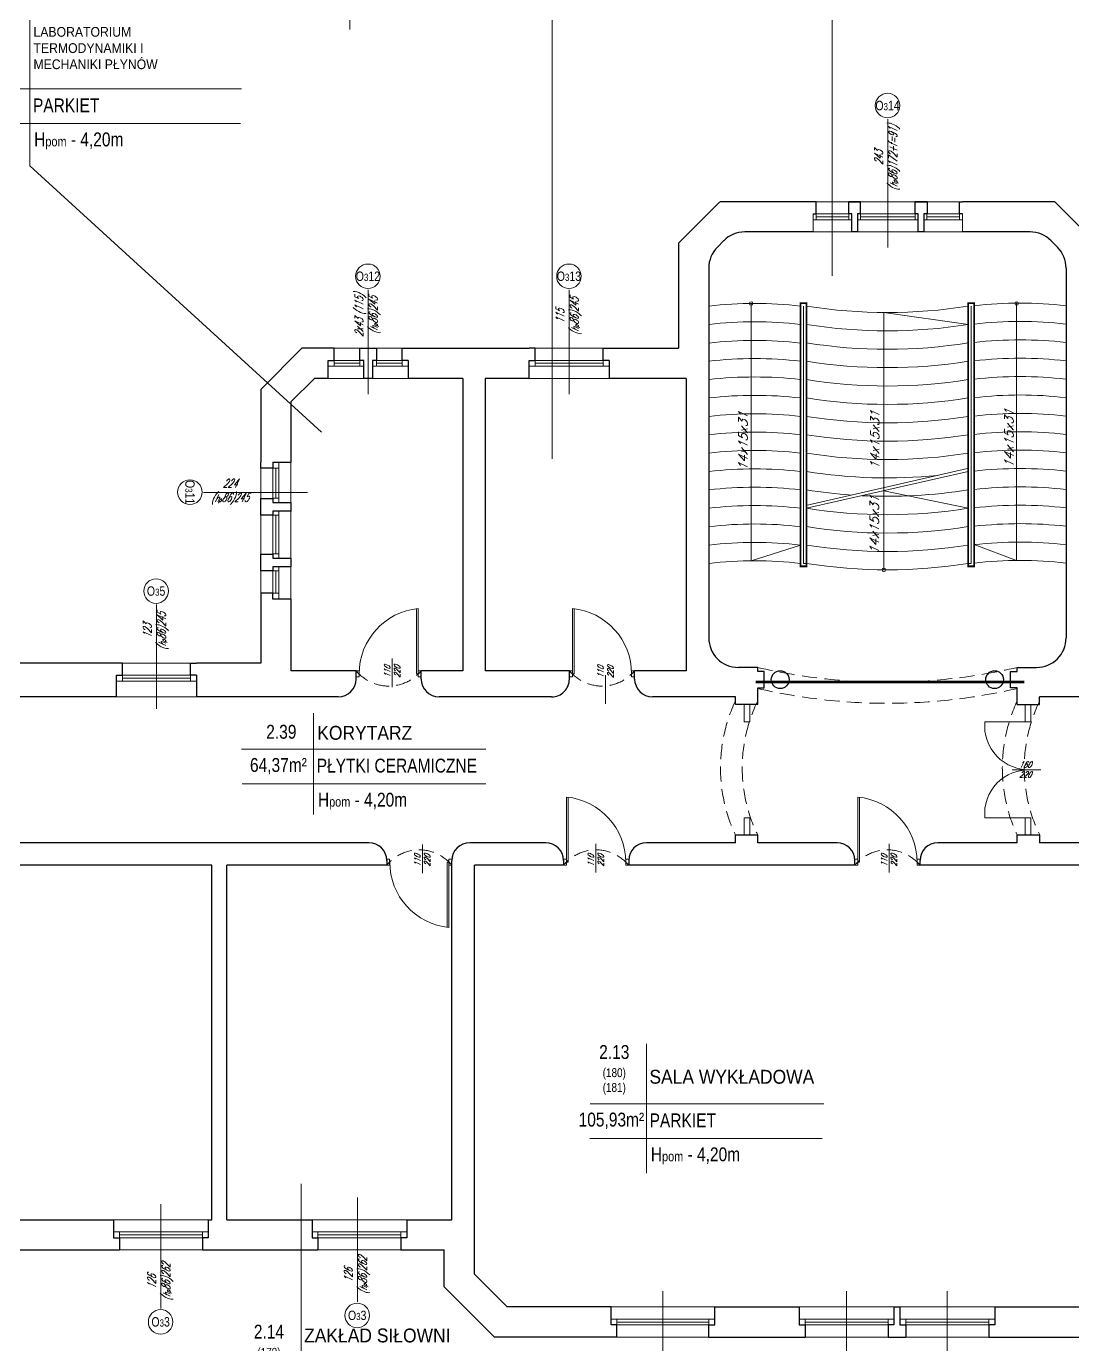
# Model space of a CAD drawing. Header units: millimetres. Extents: x -18485 to 40303, y -22087 to 35064.
# Drawn here: x 3339 to 5104, y 5086 to 7310 of the extents above; entities that cross this region are included whole.
import ezdxf

# ---------------------------------------------------------------- set-up
doc = ezdxf.new("R2010")
doc.units = ezdxf.units.MM
doc.linetypes.add('ACAD_ISO12W100', pattern=[21, 12, -3, 0, -3, 0, -3])
doc.linetypes.add('DASHED', pattern=[19.05, 12.7, -6.35])
for name, color, linetype, lineweight in [('01 parter - ściany', 2, 'Continuous', 25), ('03-01_okna', 5, 'Continuous', 15), ('03-02_schody', 6, 'Continuous', 5), ('03_drzwi', 1, 'Continuous', 0), ('04-1_widok', 251, 'Continuous', 5), ('04-2_nad', 251, 'DASHED', 5), ('05-03_opis', 10, 'Continuous', 5)]:
    doc.layers.add(name, color=color, linetype=linetype, lineweight=lineweight)
doc.styles.add('ariel', font='arial.ttf', dxfattribs={"width": 0.8})
doc.styles.add('ariel_wym', font='simplex.shx', dxfattribs={"width": 0.65, "oblique": 25})

msp = doc.modelspace()

# ---------------------------------------------------------------- linework, layer by layer
at = {"layer": '01 parter - ściany'}
for p, q in [((4439.3, 6944), (4509.3, 7014)), ((4666.5, 7014), (4509.4, 7014)), ((4726.5, 6993.5), (4726.5, 7014)), ((4726.5, 7014), (4746.5, 7014)), ((4746.5, 7014), (4726.5, 7014)), ((4746.5, 6993.5), (4746.5, 7014)), ((4838.5, 6993.5), (4838.5, 7014)), ((4838.5, 7014), (4858.6, 7014)), ((4858.6, 7014), (4838.5, 7014)), ((4858.6, 7014), (4858.6, 6993.5)), ((5074.4, 7014), (4918.5, 7014)), ((5144.3, 6944), (5074.4, 7014)), ((4731.5, 6993.5), (4726.5, 6993.5)), ((4731.5, 6963), (4731.5, 6993.5)), ((4746.5, 6993.5), (4741.5, 6993.5)), ((4741.5, 6993.5), (4741.5, 6963)), ((4843.5, 6993.5), (4838.5, 6993.5)), ((4843.5, 6963), (4843.5, 6993.5)), ((4858.6, 6993.5), (4853.5, 6993.5)), ((4853.5, 6993.5), (4853.5, 6963)), ((4665.8, 6963), (4551.1, 6963)), ((4741.5, 6963), (4731.5, 6963)), ((4853.5, 6963), (4843.5, 6963)), ((5032.5, 6963), (4917.8, 6963)), ((4439.3, 6944), (4439.3, 6767)), ((4504.9, 6937.5), (4515.8, 6948.4)), ((5078.6, 6937.6), (5067.8, 6948.4)), ((4490.3, 6902.2), (4490.3, 6716)), ((5093.2, 6902.2), (5093.3, 6716)), ((3734.3, 6697.6), (3804.3, 6767.6)), ((3804.3, 6767.6), (3848.2, 6767.6)), ((3983.1, 6767), (4187.5, 6767)), ((4322.4, 6767), (4439.3, 6767)), ((3848.2, 6716), (3848.2, 6746.5)), ((3983.1, 6746.5), (3983.1, 6716)), ((4187.5, 6716), (4187.5, 6746.5)), ((4322.4, 6746.5), (4322.4, 6716)), ((3785.3, 6676.5), (3824.8, 6716)), ((3848.2, 6716), (3824.8, 6716)), ((4075.3, 6716), (3983.1, 6716)), ((4075.3, 6716), (4075.3, 6223)), ((4113.3, 6716), (4113.3, 6223)), ((4187.5, 6716), (4113.3, 6716)), ((4452.3, 6716), (4322.4, 6716)), ((4452.3, 6716), (4452.3, 6223)), ((4490.3, 6716), (4490.3, 6278.5)), ((5093.3, 6716), (5093.3, 6278.5)), ((3734.3, 6697.6), (3734.3, 6574.9)), ((3785.3, 6676.5), (3785.3, 6574.9)), ((3754.8, 6574.9), (3785.3, 6574.9)), ((3734.3, 6343.9), (3734.3, 6236)), ((3785.3, 6343.9), (3754.8, 6343.9)), ((3785.3, 6343.9), (3785.3, 6223)), ((3490.9, 6236), (3299.5, 6236)), ((3490.9, 6236), (3299.5, 6236)), ((3721.3, 6236), (3625.8, 6236)), ((3734.3, 6236), (3625.8, 6236)), ((4572.9, 6228.5), (4540.3, 6228.5)), ((4572.9, 6221.5), (4572.9, 6228.5)), ((5010.7, 6221.5), (5010.7, 6228.5)), ((5010.7, 6228.5), (5043.3, 6228.5)), ((3490.9, 6179), (3490.9, 6215.5)), ((3625.8, 6215.5), (3625.8, 6179)), ((3895.2, 6223), (3785.4, 6223)), ((3895.2, 6209), (3895.2, 6223)), ((4075.3, 6223), (4005.2, 6223)), ((4005.2, 6209), (4005.2, 6223)), ((4255.2, 6223), (4113.3, 6223)), ((4255.2, 6209), (4255.2, 6223)), ((4452.3, 6223), (4365.2, 6223)), ((4365.2, 6209), (4365.2, 6223)), ((4583.9, 6221.5), (4572.9, 6221.5)), ((4583.9, 6194), (4583.9, 6221.5)), ((4999.7, 6194), (4999.7, 6221.5)), ((4999.7, 6221.5), (5010.7, 6221.5)), ((4572.9, 6166), (4572.9, 6194)), ((4572.9, 6194), (4583.9, 6194)), ((5010.7, 6194), (4999.7, 6194)), ((5010.7, 6166), (5010.7, 6194)), ((3490.9, 6179), (3299.4, 6179)), ((3785.3, 6179), (3625.8, 6179)), ((3865.2, 6179), (3785.3, 6179)), ((4225.2, 6179), (4035.2, 6179)), ((4535.2, 6179), (4395.2, 6179)), ((4535.2, 6179), (4395.2, 6179)), ((4535.2, 6166), (4535.2, 6179)), ((4572.9, 6166), (4535.2, 6166)), ((5010.7, 6166), (5048.7, 6166)), ((5248.7, 6179), (5048.7, 6179)), ((5048.7, 6166), (5048.7, 6179)), ((4535.2, 5933), (4535.2, 5946)), ((4535.2, 5946), (4572.9, 5946)), ((4572.9, 5933), (4572.9, 5946)), ((5010.7, 5933), (5010.7, 5946)), ((5010.7, 5946), (5048.7, 5946)), ((5048.7, 5946), (5048.7, 5933)), ((3916.9, 5933), (3121.9, 5933)), ((4215.2, 5933), (4086.9, 5933)), ((4535.2, 5933), (4385.2, 5933)), ((4706.8, 5933), (4572.9, 5933)), ((5010.7, 5933), (4876.8, 5933)), ((5181.7, 5933), (5048.7, 5933)), ((3651.9, 5895), (2994.9, 5895)), ((3651.9, 5297), (3651.9, 5895)), ((3676.9, 5297), (3676.9, 5895)), ((3946.9, 5895), (3676.9, 5895)), ((3946.9, 5903), (3946.9, 5895)), ((4056.9, 5895), (4056.9, 5903)), ((4056.9, 5297), (4056.9, 5895)), ((4094.9, 5205.1), (4094.9, 5895)), ((4245.2, 5895), (4094.9, 5895)), ((4245.2, 5903), (4245.2, 5895)), ((4355.2, 5903), (4355.2, 5895)), ((4736.8, 5895), (4355.2, 5895)), ((4736.8, 5895), (4736.8, 5903)), ((4846.8, 5895), (4846.8, 5903)), ((5211.7, 5895), (4846.8, 5895)), ((3310.9, 5297), (3485.9, 5297)), ((3485.9, 5297), (3485.9, 5266.5)), ((3645.9, 5297), (3651.9, 5297)), ((3645.9, 5297), (3645.9, 5266.5)), ((3676.9, 5297), (3820.9, 5297)), ((3820.9, 5297), (3820.9, 5266.5)), ((3980.9, 5297), (4056.9, 5297)), ((3980.9, 5297), (3980.9, 5266.5)), ((3485.9, 5266.5), (3495.9, 5266.5)), ((3495.9, 5266.5), (3495.9, 5246)), ((3645.9, 5266.5), (3635.9, 5266.5)), ((3635.9, 5266.5), (3635.9, 5246)), ((3820.9, 5266.5), (3830.9, 5266.5)), ((3830.9, 5266.5), (3830.9, 5246)), ((3980.9, 5266.5), (3970.9, 5266.5)), ((3970.9, 5266.5), (3970.9, 5246)), ((3300.9, 5246), (3495.9, 5246)), ((3635.9, 5246), (3830.9, 5246)), ((3970.9, 5246), (4043.9, 5246)), ((4043.9, 5184), (4043.9, 5246)), ((4150, 5150), (4094.9, 5205.1)), ((4128.9, 5099), (4043.9, 5184)), ((4325.4, 5150), (4150, 5150)), ((4325.4, 5119.5), (4325.4, 5150)), ((4500.4, 5119.5), (4500.4, 5150)), ((4500.4, 5150), (4642.9, 5150)), ((4642.9, 5150), (4642.9, 5119.5)), ((4802.9, 5150), (4802.9, 5119.5)), ((4802.9, 5150), (4812.9, 5150)), ((4812.9, 5150), (4812.9, 5119.5)), ((4972.9, 5150), (4972.9, 5119.5)), ((4972.9, 5150), (5115.4, 5150)), ((4335.4, 5119.5), (4325.4, 5119.5)), ((4335.4, 5099), (4335.4, 5119.5)), ((4490.4, 5099), (4490.4, 5119.5)), ((4490.4, 5119.5), (4500.4, 5119.5)), ((4642.9, 5119.5), (4652.9, 5119.5)), ((4652.9, 5119.5), (4652.9, 5099)), ((4802.9, 5119.5), (4792.9, 5119.5)), ((4792.9, 5119.5), (4792.9, 5099)), ((4812.9, 5119.5), (4822.9, 5119.5)), ((4822.9, 5119.5), (4822.9, 5099)), ((4972.9, 5119.5), (4962.9, 5119.5)), ((4962.9, 5119.5), (4962.9, 5099)), ((4335.4, 5099), (4128.9, 5099)), ((4490.4, 5099), (4652.9, 5099)), ((4792.9, 5099), (4822.9, 5099)), ((4962.9, 5099), (5125.4, 5099))]:
    msp.add_line(p, q, dxfattribs=at)
at = {"layer": '01 parter - ściany', "linetype": 'Continuous', "lineweight": 0}
for p, q in [((4666.5, 6963), (4666.5, 6993.5)), ((4918.5, 6963), (4918.5, 6993.5))]:
    msp.add_line(p, q, dxfattribs=at)
at = {"layer": '01 parter - ściany'}
for points in [[(4666.5, 6993.5), (4671.5, 6993.5), (4671.5, 7014), (4666.5, 7014)], [(4918.5, 6993.5), (4913.5, 6993.5), (4913.5, 7014), (4918.5, 7014)], [(3848.2, 6746.5), (3858.2, 6746.5), (3858.2, 6767), (3848.2, 6767)], [(3983.1, 6746.5), (3973.1, 6746.5), (3973.1, 6767), (3983.1, 6767)], [(4187.5, 6746.5), (4197.5, 6746.5), (4197.5, 6767), (4187.5, 6767)], [(4322.4, 6746.5), (4312.4, 6746.5), (4312.4, 6767), (4322.4, 6767)], [(3754.8, 6574.9), (3754.8, 6564.9), (3734.3, 6564.9), (3734.3, 6574.9)], [(3754.8, 6343.9), (3754.8, 6353.9), (3734.3, 6353.9), (3734.3, 6343.9)], [(3490.9, 6215.5), (3500.9, 6215.5), (3500.9, 6236), (3490.9, 6236)], [(3625.8, 6215.5), (3615.8, 6215.5), (3615.8, 6236), (3625.8, 6236)]]:
    msp.add_lwpolyline(points, dxfattribs=at)
for points in [[(3908.2, 6716), (3908.2, 6746.5), (3901.7, 6746.5), (3901.7, 6767), (3929.7, 6767), (3929.7, 6746.5), (3923.2, 6746.5), (3923.2, 6716)], [(3785.3, 6492), (3754.8, 6492), (3754.8, 6485.5), (3734.3, 6485.5), (3734.3, 6513.5), (3754.8, 6513.5), (3754.8, 6507), (3785.3, 6507)], [(3785.3, 6398), (3754.8, 6398), (3754.8, 6391.5), (3734.3, 6391.5), (3734.3, 6419.5), (3754.8, 6419.5), (3754.8, 6413), (3785.3, 6413)]]:
    msp.add_lwpolyline(points, close=True, dxfattribs=at)
for centre in [(4610.9, 6208), (4972.7, 6208)]:
    msp.add_circle(centre, 15, dxfattribs=at)
for centre, radius, start, end in [((4551.1, 6913), 50, 90, 135), ((5032.5, 6913), 50, 44.9939, 90), ((4540.3, 6902.2), 50, 135, 180), ((5043.2, 6902.2), 50, 0, 44.9939), ((4540.3, 6278.5), 50, 180, 270), ((5043.3, 6278.5), 50, 270, 0), ((3865.2, 6209), 30, 270, 0), ((4035.2, 6209), 30, 180.0464, 270), ((4225.2, 6209), 30, 270, 0.0464), ((4395.2, 6209), 30, 180.0464, 270), ((3916.9, 5903), 30, 0, 90), ((4086.9, 5903), 30, 90, 180), ((4215.2, 5903), 30, 0, 90), ((4385.2, 5903), 30, 90, 180), ((4706.8, 5903), 30, 0, 90), ((4876.8, 5903), 30, 90, 180)]:
    msp.add_arc(centre, radius, start, end, dxfattribs=at)
at = {"layer": '03-01_okna', "linetype": 'Continuous', "lineweight": 0}
for p, q in [((4666.5, 7014), (4918.5, 7014)), ((4666.5, 6993.5), (4731.5, 6993.5)), ((4666.5, 6983.5), (4731.5, 6983.5)), ((4671.5, 6983.5), (4671.5, 6993.5)), ((4671.5, 6988.5), (4726.5, 6988.5)), ((4726.5, 6983.5), (4726.5, 6993.5)), ((4731.5, 6983.5), (4726.5, 6983.5)), ((4741.5, 6993.5), (4843.5, 6993.5)), ((4741.5, 6983.5), (4843.5, 6983.5)), ((4741.5, 6983.5), (4746.5, 6983.5)), ((4746.5, 6983.5), (4746.5, 6993.5)), ((4746.5, 6988.5), (4838.5, 6988.5)), ((4838.5, 6983.5), (4838.5, 6993.5)), ((4843.5, 6983.5), (4838.5, 6983.5)), ((4853.5, 6993.5), (4918.5, 6993.5)), ((4853.5, 6983.5), (4918.5, 6983.5)), ((4853.5, 6983.5), (4858.5, 6983.5)), ((4858.5, 6983.5), (4858.5, 6993.5)), ((4858.5, 6988.5), (4913.5, 6988.5)), ((4913.5, 6983.5), (4908.5, 6983.5)), ((4913.5, 6983.5), (4913.5, 6993.5)), ((3848.2, 6767), (3983.1, 6767)), ((4187.5, 6767), (4322.4, 6767)), ((3848.2, 6746.5), (3908.2, 6746.5)), ((3858.2, 6736.5), (3858.2, 6746.5)), ((3858.2, 6741.5), (3901.7, 6741.5)), ((3901.7, 6736.5), (3901.7, 6746.5)), ((3923.2, 6746.5), (3983.1, 6746.5)), ((3929.7, 6736.5), (3929.7, 6746.5)), ((3929.7, 6741.5), (3973.1, 6741.5)), ((3973.1, 6736.5), (3973.1, 6746.5)), ((4187.5, 6746.5), (4322.4, 6746.5)), ((4197.5, 6736.5), (4197.5, 6746.5)), ((4197.5, 6741.5), (4312.4, 6741.5)), ((4312.4, 6736.5), (4312.4, 6746.5)), ((3848.2, 6736.5), (3908.2, 6736.5)), ((3923.2, 6736.5), (3983.1, 6736.5)), ((4187.5, 6736.5), (4322.4, 6736.5)), ((3734.3, 6574.9), (3734.3, 6513.9)), ((3754.8, 6574.9), (3754.8, 6507)), ((3754.8, 6574.9), (3754.8, 6564.9)), ((3754.8, 6564.9), (3764.8, 6564.9)), ((3759.8, 6564.9), (3759.8, 6513.9)), ((3764.8, 6574.9), (3764.8, 6507)), ((3734.3, 6513.9), (3734.3, 6343.9)), ((3754.8, 6513.9), (3764.8, 6513.9)), ((3754.8, 6492), (3754.8, 6413)), ((3754.8, 6485.5), (3764.8, 6485.5)), ((3754.8, 6485.5), (3764.8, 6485.5)), ((3759.8, 6485.5), (3759.8, 6419.9)), ((3764.8, 6492), (3764.8, 6413)), ((3754.8, 6419.9), (3764.8, 6419.9)), ((3754.8, 6398), (3754.8, 6343.9)), ((3754.8, 6391.5), (3764.8, 6391.5)), ((3759.8, 6391.5), (3759.8, 6353.9)), ((3764.8, 6398), (3764.8, 6343.9)), ((3754.8, 6343.9), (3754.8, 6353.9)), ((3754.8, 6353.9), (3764.8, 6353.9)), ((3490.9, 6236), (3625.8, 6236)), ((3490.9, 6215.5), (3625.8, 6215.5)), ((3490.9, 6205.5), (3625.8, 6205.5)), ((3500.9, 6205.5), (3500.9, 6215.5)), ((3500.9, 6210.5), (3615.8, 6210.5)), ((3615.8, 6205.5), (3615.8, 6215.5)), ((3645.9, 5276.5), (3485.9, 5276.5)), ((3495.9, 5276.5), (3495.9, 5266.5)), ((3635.9, 5271.5), (3495.9, 5271.5)), ((3635.9, 5276.5), (3635.9, 5266.5)), ((3980.9, 5276.5), (3820.9, 5276.5)), ((3830.9, 5276.5), (3830.9, 5266.5)), ((3970.9, 5271.5), (3830.9, 5271.5)), ((3970.9, 5276.5), (3970.9, 5266.5)), ((3645.9, 5266.5), (3485.9, 5266.5)), ((3980.9, 5266.5), (3820.9, 5266.5)), ((3635.9, 5246), (3495.9, 5246)), ((3970.9, 5246), (3830.9, 5246)), ((4325.4, 5129.5), (4500.4, 5129.5)), ((4325.4, 5119.5), (4335.4, 5119.5)), ((4335.4, 5119.5), (4335.4, 5129.5)), ((4335.4, 5124.5), (4490.4, 5124.5)), ((4335.4, 5119.5), (4490.4, 5119.5)), ((4490.4, 5119.5), (4490.4, 5129.5)), ((4802.9, 5129.5), (4642.9, 5129.5)), ((4802.9, 5119.5), (4642.9, 5119.5)), ((4652.9, 5129.5), (4652.9, 5119.5)), ((4792.9, 5124.5), (4652.9, 5124.5)), ((4792.9, 5129.5), (4792.9, 5119.5)), ((4972.9, 5129.5), (4812.9, 5129.5)), ((4972.9, 5119.5), (4812.9, 5119.5)), ((4822.9, 5129.5), (4822.9, 5119.5)), ((4962.9, 5124.5), (4822.9, 5124.5)), ((4962.9, 5129.5), (4962.9, 5119.5)), ((4335.4, 5099), (4490.4, 5099)), ((4792.9, 5099), (4652.9, 5099)), ((4962.9, 5099), (4822.9, 5099))]:
    msp.add_line(p, q, dxfattribs=at)
at = {"layer": '03-02_schody'}
for p, q in [((4561.9, 6408.5), (4561.9, 6842.5)), ((4645.3, 6843), (4645.3, 6838)), ((4645.3, 6399), (4645.3, 6838)), ((4650.3, 6404), (4650.3, 6838)), ((4655.3, 6838), (4655.3, 6843)), ((4785.8, 6827.2), (4785.8, 6393.2)), ((4785.8, 6827.2), (4928.2, 6807)), ((4928.2, 6843), (4928.2, 6838)), ((4933.2, 6404), (4933.2, 6838)), ((4938.2, 6838), (4938.2, 6843)), ((5009.8, 6409.2), (5009.8, 6843.2)), ((4927.1, 6563.9), (4654.2, 6501.9)), ((4928.2, 6559), (4655.3, 6497)), ((4785.8, 6526.7), (4928.2, 6497)), ((4561.9, 6408.5), (4645.3, 6435)), ((5009.8, 6409.2), (4938.2, 6435.7)), ((4655.3, 6404), (4650.3, 6404)), ((4933.2, 6404), (4928.2, 6404)), ((4655.3, 6399), (4645.3, 6399)), ((4938.2, 6399), (4928.2, 6399))]:
    msp.add_line(p, q, dxfattribs=at)
at = {"layer": '03-02_schody', "const_width": 3}
for points in [[(4655.3, 6399), (4655.3, 6843), (4645.3, 6843), (4645.3, 6399)], [(4928.2, 6399), (4928.2, 6843), (4938.2, 6843), (4938.2, 6399)]]:
    msp.add_lwpolyline(points, close=True, dxfattribs=at)
at = {"layer": '03-02_schody'}
for centre in [(4561.9, 6842.4), (5009.8, 6842.4), (4785.8, 6393.2)]:
    msp.add_circle(centre, 3, dxfattribs=at)
for centre, radius, start, end in [((4567.8, 6165.3), 677.2, 83.4287, 96.5713), ((4791.8, 7693.1), 865.9, 260.9323, 279.0677), ((5015.7, 6165.9), 677.2, 83.4287, 96.5713), ((4567.8, 6134.3), 677.2, 83.4287, 96.5713), ((4791.8, 7662.1), 865.9, 260.9323, 279.0677), ((5015.7, 6134.9), 677.2, 83.4287, 96.5713), ((4567.8, 6103), 677.2, 83.4287, 96.5713), ((4791.8, 7631.1), 865.9, 260.9323, 279.0677), ((5015.7, 6103.9), 677.2, 83.4287, 96.5713), ((4567.8, 6072.3), 677.2, 83.4287, 96.5713), ((4791.8, 7600.1), 865.9, 260.9323, 279.0677), ((5015.7, 6072.9), 677.2, 83.4287, 96.5713), ((4567.8, 6041.3), 677.2, 83.4287, 96.5713), ((5015.7, 6041.9), 677.2, 83.4287, 96.5713), ((4791.8, 7569.1), 865.9, 260.9323, 279.0677), ((4567.8, 6010.3), 677.2, 83.4287, 96.5713), ((4791.8, 7538.1), 865.9, 260.9323, 279.0677), ((5015.7, 6010.9), 677.2, 83.4287, 96.5713), ((4567.8, 5979.3), 677.2, 83.4287, 96.5713), ((4791.8, 7507.1), 865.9, 260.9323, 279.0677), ((5015.7, 5979.9), 677.2, 83.4287, 96.5713), ((5015.7, 5948.9), 677.2, 83.4287, 96.5713), ((4567.8, 5948.3), 677.2, 83.4287, 96.5713), ((4791.8, 7476.1), 865.9, 260.9323, 279.0677), ((4567.8, 5917.3), 677.2, 83.4287, 96.5713), ((4791.8, 7445.1), 865.9, 260.9323, 279.0677), ((5015.7, 5917.9), 677.2, 83.4287, 96.5713), ((4567.8, 5886.3), 677.2, 83.4287, 96.5713), ((5015.7, 5886.9), 677.2, 83.4287, 96.5713), ((4791.8, 7414.1), 865.9, 260.9323, 275.5944), ((4567.8, 5855.3), 677.2, 83.4287, 96.5713), ((4791.8, 7383.1), 865.9, 260.9323, 265.9735), ((4791.8, 7383.1), 865.9, 267.157, 279.0677), ((5015.7, 5855.9), 677.2, 83.4287, 96.5713), ((4567.8, 5824.3), 677.2, 83.4287, 96.5713), ((4791.8, 7352.1), 865.9, 260.9323, 279.0677), ((5015.7, 5824.9), 677.2, 83.4287, 96.5713), ((4567.8, 5793.3), 677.2, 83.4287, 96.5713), ((5015.7, 5793.9), 677.2, 83.4287, 96.5713), ((4791.8, 7321.1), 865.9, 260.9323, 279.0677), ((4567.8, 5762.3), 677.2, 83.4287, 96.5713), ((4791.8, 7290.1), 865.9, 260.9323, 279.0677), ((5015.7, 5762.9), 677.2, 83.4287, 96.5713), ((4567.8, 5731.3), 677.2, 83.4287, 96.5713), ((4791.8, 7259.1), 865.9, 260.9323, 279.0677), ((5015.7, 5731.9), 677.2, 83.4287, 96.5713)]:
    msp.add_arc(centre, radius, start, end, dxfattribs=at)
at = {"layer": '03_drzwi'}
for p, q in [((3997.2, 6218), (3997.3, 6327.7)), ((4000.2, 6218), (4000.2, 6328)), ((4260.2, 6218), (4260.2, 6328)), ((4263.2, 6218), (4263.2, 6327.7)), ((3956.3, 6243.8), (3956.3, 6195.4)), ((3895.2, 6223), (3900.2, 6223)), ((3900.2, 6213), (3895.2, 6213)), ((3900.2, 6223), (3900.2, 6213)), ((3997.2, 6218), (4000.2, 6218)), ((4000.2, 6213), (4000.2, 6223)), ((4000.2, 6223), (4005.2, 6223)), ((4005.2, 6213), (4000.2, 6213)), ((4260.2, 6223), (4255.2, 6223)), ((4255.2, 6213), (4260.2, 6213)), ((4260.2, 6213), (4260.2, 6223)), ((4263.2, 6218), (4260.2, 6218)), ((4316.3, 6215.8), (4316.3, 6167.4)), ((4365.2, 6223), (4360.2, 6223)), ((4360.2, 6223), (4360.2, 6213)), ((4360.2, 6213), (4365.2, 6213)), ((4550.2, 6166), (4550.2, 6136.9)), ((4559.4, 6166), (4559.4, 6136.9)), ((5024.5, 6166), (5024.5, 6136.9)), ((5033.7, 6166), (5033.7, 6136.9)), ((4550.2, 6136.9), (4559.4, 6136.9)), ((4956.2, 6136.9), (5033.7, 6136.9)), ((5033.7, 6136.9), (5024.5, 6136.9)), ((5002.1, 6056), (5050.6, 6056)), ((5024.5, 6056.1), (5024.5, 6055.9)), ((5033.7, 6056), (5024.5, 6056)), ((5035.5, 6056), (5026.3, 6056)), ((4250.2, 5900), (4250.2, 6010)), ((4253.2, 5900), (4253.2, 6009.7)), ((4741.8, 5900), (4741.8, 6010)), ((4744.8, 5900), (4744.8, 6009.7)), ((4550.2, 5975.1), (4550.2, 5946)), ((4550.2, 5975.1), (4559.4, 5975.1)), ((4559.4, 5975.1), (4559.4, 5946)), ((4956.2, 5975.1), (5033.7, 5975.1)), ((5024.5, 5975.1), (5024.5, 5946)), ((5033.7, 5975.1), (5024.5, 5975.1)), ((5033.7, 5975.1), (5033.7, 5946)), ((4007.1, 5881.7), (4007.1, 5930.2)), ((4300, 5882.5), (4300, 5930.9)), ((4794.7, 5882.5), (4794.7, 5931)), ((3951.9, 5905), (3946.9, 5905)), ((3946.9, 5895), (3951.9, 5895)), ((3951.9, 5895), (3951.9, 5905)), ((4048.9, 5900), (4049, 5790.3)), ((4048.9, 5900), (4051.9, 5900)), ((4056.9, 5905), (4051.9, 5905)), ((4051.9, 5905), (4051.9, 5895)), ((4051.9, 5900), (4051.9, 5790)), ((4051.9, 5895), (4056.9, 5895)), ((4250.2, 5905), (4245.2, 5905)), ((4245.2, 5895), (4250.2, 5895)), ((4245.2, 5895), (4250.2, 5895)), ((4250.2, 5895), (4250.2, 5905)), ((4253.2, 5900), (4250.2, 5900)), ((4355.2, 5905), (4350.2, 5905)), ((4350.2, 5905), (4350.2, 5895)), ((4350.2, 5895), (4355.2, 5895)), ((4350.2, 5895), (4355.2, 5895)), ((4736.8, 5905), (4741.8, 5905)), ((4741.8, 5895), (4736.8, 5895)), ((4741.8, 5905), (4741.8, 5895)), ((4744.8, 5900), (4741.8, 5900)), ((4841.8, 5895), (4841.8, 5905)), ((4841.8, 5905), (4846.8, 5905)), ((4846.8, 5895), (4841.8, 5895))]:
    msp.add_line(p, q, dxfattribs=at)
for centre, radius, start, end in [((4011, 6217.8), 110.7, 95.5697, 179.8829), ((4249.5, 6217.8), 110.7, 0.1171, 84.4303), ((5030, 6130.1), 74.1, 174.6925, 272.8548), ((5030, 5981.9), 74.1, 87.1452, 185.3075), ((4239.5, 5899.8), 110.7, 0.1171, 84.4303), ((4731.1, 5899.8), 110.7, 0.1171, 84.4303), ((4062.7, 5900.2), 110.7, 180.1171, 264.4303)]:
    msp.add_arc(centre, radius, start, end, dxfattribs=at)
at = {"layer": '04-1_widok'}
for p, q in [((4918.5, 6963), (4666.5, 6963)), ((3983.1, 6716), (3848.2, 6716)), ((4322.4, 6716), (4187.5, 6716)), ((3785.3, 6574.9), (3785.3, 6513.9)), ((3785.3, 6513.9), (3785.3, 6343.9)), ((3625.8, 6179), (3490.9, 6179)), ((3485.9, 5297), (3645.9, 5297)), ((3820.9, 5297), (3980.9, 5297)), ((4325.4, 5150), (4500.4, 5150)), ((4642.9, 5150), (4802.9, 5150)), ((4812.9, 5150), (4972.9, 5150))]:
    msp.add_line(p, q, dxfattribs=at)
at = {"layer": '04-2_nad', "ltscale": 2}
for centre, radius, start, end in [((4791.8, 7176.6), 973, 256.9982, 283.0018), ((3950.2, 6268.3), 71.2, 219.4665, 320.5335), ((4310.2, 6268.3), 71.2, 219.4665, 320.5335), ((4791.8, 7141.1), 973, 256.9982, 283.0018), ((4778.1, 6059), 267.9, 155.0503, 204.9497), ((4804.7, 6059), 257.9, 154.0151, 205.9849), ((5253.6, 6059), 267.9, 155.0503, 204.9497), ((5280.6, 6059), 257.9, 154.0151, 205.9849), ((4001.9, 5849.7), 71.2, 39.4665, 140.5335), ((4300.2, 5849.7), 71.2, 39.4665, 140.5335), ((4791.8, 5849.7), 71.2, 39.4665, 140.5335)]:
    msp.add_arc(centre, radius, start, end, dxfattribs=at)
at = {"layer": '05-03_opis'}
for p, q in [((3884.9, 7556.6), (3884.9, 7304.6)), ((4226, 7526.7), (4226, 6580.3)), ((4698.6, 7528.9), (4698.6, 6888.8)), ((3344.8, 7327.9), (3344.8, 7074.8)), ((3223.1, 7204.5), (3701.7, 7204.5)), ((3224.1, 7146.2), (3700.3, 7146.2)), ((3344.8, 7074.8), (3837.1, 6625.3)), ((3823.6, 6151.5), (3823.6, 5980.4)), ((3701.9, 6090.8), (4114.2, 6090.8)), ((3702.9, 6032.5), (4114.2, 6032.5)), ((4385.4, 5593.8), (4385.4, 5375.4)), ((4290.1, 5492.7), (4684.6, 5492.7)), ((4289.9, 5434.3), (4681.6, 5434.3)), ((3802.7, 5357.8), (3802.7, 4916.2))]:
    msp.add_line(p, q, dxfattribs=at)
at = {"layer": '05-03_opis', "lineweight": 0}
for p, q in [((4792.5, 6936.6), (4792.5, 7153.5)), ((3915.7, 6689.6), (3915.7, 6865.6)), ((4254.9, 6689.6), (4254.9, 6865.6)), ((3813.5, 6523.7), (3637.5, 6523.7)), ((3558.3, 6158.6), (3558.3, 6334.6)), ((3565.9, 5323.4), (3565.9, 5147.4)), ((3897.6, 5334.4), (3897.6, 5158.4)), ((4412.9, 5176.4), (4412.9, 5000.4)), ((4722.9, 5176.4), (4722.9, 5000.4)), ((4892.9, 5176.4), (4892.9, 5000.4))]:
    msp.add_line(p, q, dxfattribs=at)
at = {"layer": '05-03_opis', "linetype": 'ACAD_ISO12W100', "ltscale": 5, "const_width": 5}
msp.add_lwpolyline([(4569.4, 6204), (5022.7, 6204)], dxfattribs=at)
at = {"layer": '05-03_opis', "lineweight": 0}
for centre in [(4792, 7176.2), (3915.2, 6888.3), (4254.4, 6888.3), (3614.8, 6524.2), (3557.8, 6357.3), (3565.4, 5124.7), (3897.1, 5135.7)]:
    msp.add_circle(centre, 20.7, dxfattribs=at)

# ---------------------------------------------------------------- texts
at = {"layer": '03_drzwi', "char_height": 10, "width": 46.175, "attachment_point": 1, "rotation": 90.5664, "style": 'ariel_wym'}
for insert in [(3942.9, 6211.1), (4302.9, 6210.4), (3993.8, 5892.4), (4286.6, 5892.4), (4781.3, 5892.4)]:
    msp.add_mtext('110\\P220', dxfattribs=dict(at, insert=insert))
at = {"layer": '03_drzwi', "insert": (5014, 6069.7), "char_height": 10, "width": 46.175, "attachment_point": 1, "style": 'ariel_wym'}
msp.add_mtext('160\\P220', dxfattribs=at)
at = {"layer": '05-03_opis', "style": 'ariel'}
for s, insert, char_height, width, attachment_point in [('\\W0.9;{\\fArial|b0|i0|c238|p34;LABORATORIUM TERMODYNAMIKI I MECHANIKI PŁYNÓW}', (3350.9, 7273.1), 16.396, 249.646, 4), ('{\\fArial|b0|i0|c238|p34;PARKIET}', (3350, 7176.5), 23.423, 322.789, 4), ('{\\fArial|b0|i0|c238|p34; H\\H0.7x;pom\\H1.429x; - 4,20m}', (3344.8, 7116.7), 23.423, 322.789, 4), ('{\\fArial|b0|i0|c238|p34;2.39}', (3769.1, 6119.9), 23.423, 108.913, 5), ('\\W0.9;{\\fArial|b0|i0|c238|p34;KORYTARZ}', (3829.7, 6118.1), 23.423, 356.637, 4), ('{\\fArial|b0|i0|c238|p34;64,37m²}', (3764.2, 6061.9), 23.423, 108.913, 5), ('{\\fArial|b0|i0|c238|p34;PŁYTKI CERAMICZNE}', (3828.8, 6062.8), 23.423, 322.789, 4), ('{\\fArial|b0|i0|c238|p34; H\\H0.7x;pom\\H1.429x; - 4,20m}', (3823.6, 6003), 23.423, 322.789, 4), ('{\\fArial|b0|i0|c238|p34;2.13\\P\\H0.6404x;(180)\\P(181)}', (4330.9, 5549.9), 23.423, 108.913, 5), ('\\W0.9;{\\fArial|b0|i0|c238|p34;SALA WYKŁADOWA}', (4390.2, 5538), 23.423, 356.637, 4), ('{\\fArial|b0|i0|c238|p34;105,93m²}', (4326, 5463.8), 23.423, 108.913, 5), ('{\\fArial|b0|i0|c238|p34;PARKIET}', (4390.5, 5464.6), 23.423, 322.789, 4), ('{\\fArial|b0|i0|c238|p34; H\\H0.7x;pom\\H1.429x; - 4,20m}', (4385.4, 5404.9), 23.423, 322.789, 4), ('{\\fArial|b0|i0|c238|p34;2.14\\P\\H0.6404x;(179)}', (3748.2, 5090.7), 23.423, 108.913, 5), ('\\W0.9;{\\fArial|b0|i0|c238|p34;ZAKŁAD SIŁOWNI OKRĘTOWYCH}', (3807.5, 5078.8), 23.423, 356.637, 4)]:
    msp.add_mtext(s, dxfattribs=dict(at, insert=insert, char_height=char_height, width=width, attachment_point=attachment_point))
at = {"layer": '05-03_opis', "lineweight": 0, "attachment_point": 5}
for s, insert, char_height, width, style in [('O{\\H0.7576x;3}14', (4792, 7176.2), 15.84, 75.194, 'ariel'), ('O{\\H0.7576x;3}12', (3915.2, 6888.3), 15.84, 75.194, 'ariel'), ('O{\\H0.7576x;3}13', (4254.4, 6888.3), 15.84, 75.194, 'ariel'), ('224\\P({\\H0.8333x;h\\H0.6x;p}86)245', (3682.4, 6524.8), 14.4, 62.661, 'ariel_wym'), ('O{\\H0.7576x;3}5', (3557.8, 6357.3), 15.84, 75.194, 'ariel'), ('O{\\H0.7576x;3}3', (3897.1, 5135.7), 15.84, 75.194, 'ariel'), ('O{\\H0.7576x;3}3', (3565.4, 5124.7), 15.84, 75.194, 'ariel')]:
    msp.add_mtext(s, dxfattribs=dict(at, insert=insert, char_height=char_height, width=width, style=style))
for s, insert, char_height, width, rotation, style in [('243\\P({\\H0.8333x;h\\H0.6x;p}86)172+f=91)', (4791.4, 7088.2), 14.4, 103.503, 90, 'ariel_wym'), ('2x43 (115)\\P({\\H0.8333x;h\\H0.6x;p}86)245', (3914.6, 6822.5), 14.4, 84.818, 90, 'ariel_wym'), ('115\\P({\\H0.8333x;h\\H0.6x;p}86)245', (4253.8, 6820.8), 14.4, 62.661, 90, 'ariel_wym'), ('{\\W1;14x15x31}', (4548.3, 6609.4), 15, 55, 90, 'ariel_wym'), ('{\\W1;14x15x31}', (4770.5, 6611.5), 15, 55, 90, 'ariel_wym'), ('{\\W1;14x15x31}', (4996.8, 6614.1), 15, 55, 90, 'ariel_wym'), ('O{\\H0.7576x;3}11', (3614.8, 6524.2), 15.84, 75.194, 270, 'ariel'), ('{\\W1;14x15x31}', (4769.8, 6468.3), 15, 55, 90, 'ariel_wym'), ('123\\P({\\H0.8333x;h\\H0.6x;p}86)245', (3557.3, 6289.8), 14.4, 62.661, 90, 'ariel_wym'), ('126\\P({\\H0.8333x;h\\H0.6x;p}86)262', (3564.8, 5192.3), 14.4, 62.661, 90, 'ariel_wym'), ('126\\P({\\H0.8333x;h\\H0.6x;p}86)262', (3896.6, 5203.3), 14.4, 62.661, 90, 'ariel_wym')]:
    msp.add_mtext(s, dxfattribs=dict(at, insert=insert, char_height=char_height, width=width, rotation=rotation, style=style))

doc.saveas('drawing.dxf')
